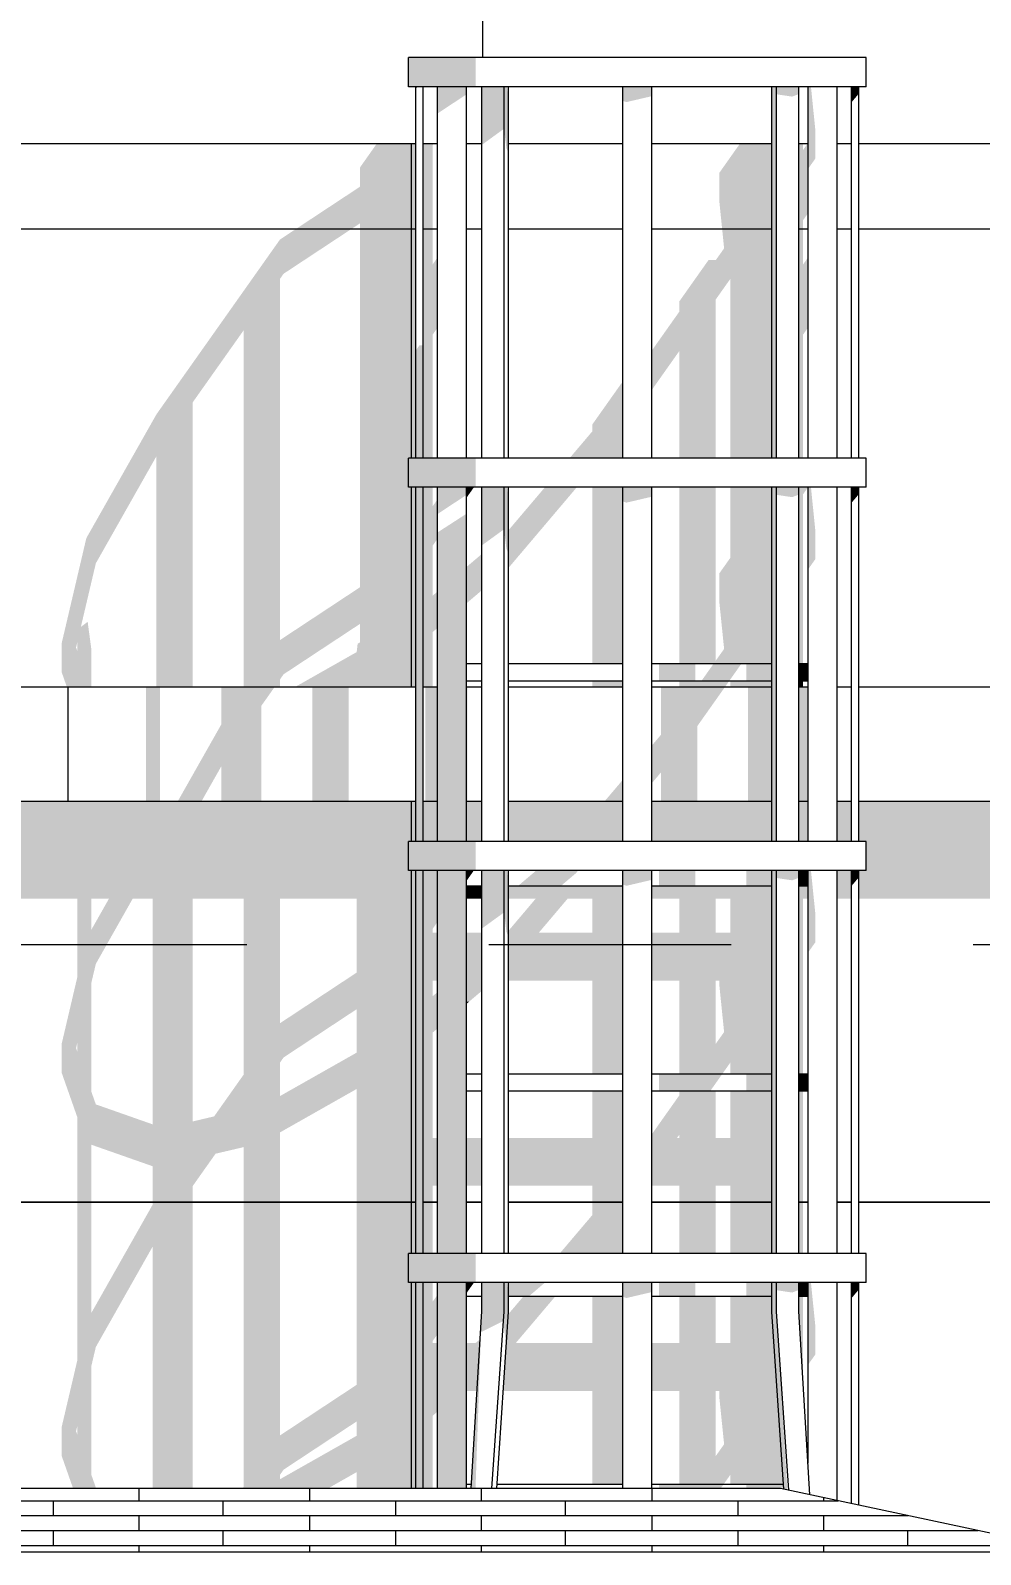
# Model space of a CAD drawing. Header units: millimetres. Extents: x 18162 to 7085488, y 72188 to 247925.
# Drawn here: x 6565593 to 6567254, y 158326 to 160989 of the extents above; entities that cross this region are included whole.
import ezdxf

# ---------------------------------------------------------------- set-up
doc = ezdxf.new("R2010")
doc.units = ezdxf.units.MM
doc.header["$MEASUREMENT"] = 0
doc.linetypes.add('Dashed', pattern=[423.333333, 211.666667, -211.666667])
for name, color, linetype in [('Interior - Equipment', 7, 'Continuous'), ('Shell - Roof', 7, 'Continuous'), ('Structural - Bearing', 7, 'Continuous')]:
    doc.layers.add(name, color=color, linetype=linetype)
doc.styles.add('GENERATED_STYLE_3', font='', dxfattribs={"width": 0.8})
doc.styles.get('GENERATED_STYLE_3').set_extended_font_data('ISOCPEUR MON')
doc.dimstyles.new('GENERATED_STYLE__33', dxfattribs={"dimtxt": 440.00001, "dimasz": 228, "dimexe": 0.18, "dimexo": 20220.414063, "dimgap": 0, "dimtad": 1, "dimdec": 0, "dimzin": 0, "dimdsep": 46, "dimtxsty": 'GENERATED_STYLE_3', "dimblk": 'ARROWHEAD_2', "dimblk1": 'ARROWHEAD_2', "dimblk2": 'ARROWHEAD_2', "dimcen": 0.09, "dimclrd": 13, "dimclre": 13, "dimclrt": 13, "dimadec": 0, "dimazin": 0, "dimtfac": 1, "dimtdec": 4, "dimtmove": 0, "dimatfit": 3, "dimfxl": 1, "dimtolj": 1, "dimtzin": 0, "dimarcsym": 0})
doc.dimstyles.new('GENERATED_STYLE__36', dxfattribs={"dimtxt": 440.00001, "dimasz": 228, "dimexe": 0.18, "dimexo": 20340.414114, "dimgap": 0, "dimtad": 1, "dimdec": 0, "dimzin": 0, "dimdsep": 46, "dimtxsty": 'GENERATED_STYLE_3', "dimblk": 'ARROWHEAD_2', "dimblk1": 'ARROWHEAD_2', "dimblk2": 'ARROWHEAD_2', "dimcen": 0.09, "dimclrd": 13, "dimclre": 13, "dimclrt": 13, "dimadec": 0, "dimazin": 0, "dimtfac": 1, "dimtdec": 4, "dimtmove": 0, "dimatfit": 3, "dimfxl": 1, "dimtolj": 1, "dimtzin": 0, "dimarcsym": 0})
doc.dimstyles.new('GENERATED_STYLE__40', dxfattribs={"dimtxt": 440.00001, "dimasz": 228, "dimexe": 0.18, "dimexo": 20255.964059, "dimgap": 0, "dimtad": 1, "dimdec": 0, "dimzin": 0, "dimdsep": 46, "dimtxsty": 'GENERATED_STYLE_3', "dimblk": 'ARROWHEAD_2', "dimblk1": 'ARROWHEAD_2', "dimblk2": 'ARROWHEAD_2', "dimcen": 0.09, "dimclrd": 13, "dimclre": 13, "dimclrt": 13, "dimadec": 0, "dimazin": 0, "dimtfac": 1, "dimtdec": 4, "dimtmove": 0, "dimatfit": 3, "dimfxl": 1, "dimtolj": 1, "dimtzin": 0, "dimarcsym": 0})
doc.dimstyles.new('GENERATED_STYLE__41', dxfattribs={"dimtxt": 440.00001, "dimasz": 228, "dimexe": 0.18, "dimexo": 18955.962133, "dimgap": 0, "dimtad": 1, "dimdec": 0, "dimzin": 0, "dimdsep": 46, "dimtxsty": 'GENERATED_STYLE_3', "dimblk": 'ARROWHEAD_2', "dimblk1": 'ARROWHEAD_2', "dimblk2": 'ARROWHEAD_2', "dimcen": 0.09, "dimclrd": 13, "dimclre": 13, "dimclrt": 13, "dimadec": 0, "dimazin": 0, "dimtfac": 1, "dimtdec": 4, "dimtmove": 0, "dimatfit": 3, "dimfxl": 1, "dimtolj": 1, "dimtzin": 0, "dimarcsym": 0})
doc.dimstyles.new('GENERATED_STYLE__42', dxfattribs={"dimtxt": 440.00001, "dimasz": 228, "dimexe": 0.18, "dimexo": 8599.209555, "dimgap": 0, "dimtad": 1, "dimdec": 0, "dimzin": 0, "dimdsep": 46, "dimtxsty": 'GENERATED_STYLE_3', "dimblk": 'ARROWHEAD_2', "dimblk1": 'ARROWHEAD_2', "dimblk2": 'ARROWHEAD_2', "dimcen": 0.09, "dimclrd": 13, "dimclre": 13, "dimclrt": 13, "dimadec": 0, "dimazin": 0, "dimtfac": 1, "dimtdec": 4, "dimtmove": 0, "dimatfit": 3, "dimfxl": 1, "dimtolj": 1, "dimtzin": 0, "dimarcsym": 0})

# ---------------------------------------------------------------- blocks, each defined once
blk = doc.blocks.new('*X3232', base_point=(6480357.9, 110341.8))
at = {"layer": 'Structural - Bearing', "color": 8, "linetype": 'Continuous', "lineweight": 13}
blk.add_line((6565657.9, 159841.8), (6565657.9, 159641.8), dxfattribs=at)
blk = doc.blocks.new('*X3246', base_point=(6480357.9, 110341.8))
at = {"layer": 'Structural - Bearing', "color": 7, "linetype": 'Continuous', "lineweight": 9}
for p, q in [((6566257.9, 159291.8), (6566257.9, 158941.8)), ((6566257.9, 158941.8), (6565157.9, 158941.8)), ((6565157.9, 158941.8), (6566257.9, 158941.8)), ((6566257.9, 158941.8), (6566266.3, 158941.8)), ((6566257.9, 158941.8), (6566257.9, 158851.8)), ((6566266.3, 158941.8), (6566257.9, 158941.8)), ((6566257.9, 158801), (6566257.9, 158441.2))]:
    blk.add_line(p, q, dxfattribs=at)
blk = doc.blocks.new('*X3249', base_point=(6480357.9, 110341.8))
at = {"layer": 'Structural - Bearing', "color": 7, "linetype": 'Continuous', "lineweight": 9}
for p, q in [((6566279, 158941.8), (6566304.4, 158941.8)), ((6566304.4, 158941.8), (6566279, 158941.8))]:
    blk.add_line(p, q, dxfattribs=at)
blk = doc.blocks.new('*X3253', base_point=(6480357.9, 110341.8))
at = {"layer": 'Structural - Bearing', "color": 7, "linetype": 'Continuous', "lineweight": 9}
for p, q in [((6566355.2, 158941.8), (6566381.5, 158941.8)), ((6566381.5, 158941.8), (6566355.2, 158941.8))]:
    blk.add_line(p, q, dxfattribs=at)
blk = doc.blocks.new('*X3257', base_point=(6480357.9, 110341.8))
at = {"layer": 'Structural - Bearing', "color": 7, "linetype": 'Continuous', "lineweight": 9}
for p, q in [((6566428.6, 158941.8), (6566628.2, 158941.8)), ((6566628.2, 158941.8), (6566428.6, 158941.8))]:
    blk.add_line(p, q, dxfattribs=at)
blk = doc.blocks.new('*X3259', base_point=(6480357.9, 110341.8))
at = {"layer": 'Structural - Bearing', "color": 7, "linetype": 'Continuous', "lineweight": 9}
for p, q in [((6566679, 158941.8), (6566757.9, 158941.8)), ((6566757.9, 158941.8), (6566679, 158941.8)), ((6566889, 158941.8), (6566757.9, 158941.8)), ((6566757.9, 158941.8), (6566889, 158941.8))]:
    blk.add_line(p, q, dxfattribs=at)
blk = doc.blocks.new('*X3263', base_point=(6480357.9, 110341.8))
at = {"layer": 'Structural - Bearing', "color": 7, "linetype": 'Continuous', "lineweight": 9}
for p, q in [((6566952, 158941.8), (6566936.1, 158941.8)), ((6566936.1, 158941.8), (6566952, 158941.8))]:
    blk.add_line(p, q, dxfattribs=at)
blk = doc.blocks.new('*X3266', base_point=(6480357.9, 110341.8))
at = {"layer": 'Structural - Bearing', "color": 7, "linetype": 'Continuous', "lineweight": 9}
for p, q in [((6567028.2, 158941.8), (6567002.8, 158941.8)), ((6567002.8, 158941.8), (6567028.2, 158941.8))]:
    blk.add_line(p, q, dxfattribs=at)
blk = doc.blocks.new('*X3269', base_point=(6480357.9, 110341.8))
at = {"layer": 'Structural - Bearing', "color": 7, "linetype": 'Continuous', "lineweight": 9}
for p, q in [((6567857.9, 158941.8), (6567040.9, 158941.8)), ((6567040.9, 158941.8), (6567857.9, 158941.8))]:
    blk.add_line(p, q, dxfattribs=at)
blk = doc.blocks.new('*X3272', base_point=(6480357.9, 110341.8))
at = {"layer": 'Shell - Roof', "color": 7, "linetype": 'Continuous', "lineweight": 13}
for p, q in [((6565482.7, 158419.8), (6565782.7, 158419.8)), ((6565582.2, 158419.8), (6565781.2, 158419.8)), ((6565632.7, 158393.8), (6565632.7, 158419.8)), ((6565782.7, 158419.8), (6565782.7, 158441.2)), ((6565782.7, 158419.8), (6566081.2, 158419.8)), ((6565929.7, 158393.8), (6565929.7, 158419.8)), ((6566081.2, 158419.8), (6566081.2, 158441.2)), ((6566081.2, 158419.8), (6566381.2, 158419.8)), ((6566081.2, 158419.8), (6566180.7, 158419.8)), ((6566180.7, 158419.8), (6566379.7, 158419.8)), ((6566231.2, 158393.8), (6566231.2, 158419.8)), ((6566381.2, 158419.8), (6566381.2, 158441.2)), ((6566381.2, 158419.8), (6566679.7, 158419.8)), ((6566528.2, 158393.8), (6566528.2, 158419.8)), ((6566679.7, 158419.8), (6566679.7, 158441.2)), ((6566679.7, 158419.8), (6566979.7, 158419.8)), ((6566679.7, 158419.8), (6566779.2, 158419.8)), ((6566779.2, 158419.8), (6566978.2, 158419.8)), ((6566829.7, 158393.8), (6566829.7, 158419.8)), ((6566979.7, 158419.8), (6566979.7, 158425.1)), ((6566979.7, 158419.8), (6567004.7, 158419.8)), ((6565482.7, 158393.8), (6565782.7, 158393.8)), ((6565782.7, 158367.8), (6565782.7, 158393.8)), ((6565782.7, 158393.8), (6566081.2, 158393.8)), ((6566081.2, 158393.8), (6566381.2, 158393.8)), ((6566081.2, 158367.8), (6566081.2, 158393.8)), ((6566381.2, 158367.8), (6566381.2, 158393.8)), ((6566381.2, 158393.8), (6566679.7, 158393.8)), ((6566679.7, 158393.8), (6566979.7, 158393.8)), ((6566679.7, 158367.8), (6566679.7, 158393.8)), ((6566979.7, 158367.8), (6566979.7, 158393.8)), ((6566979.7, 158393.8), (6567127, 158393.8)), ((6567126.7, 158393.8), (6567126.7, 158393.8)), ((6565482.7, 158367.8), (6565782.7, 158367.8)), ((6565582.2, 158367.8), (6565781.2, 158367.8)), ((6565632.7, 158341.8), (6565632.7, 158367.8)), ((6565782.7, 158367.8), (6566081.2, 158367.8)), ((6565929.7, 158341.8), (6565929.7, 158367.8)), ((6566081.2, 158367.8), (6566381.2, 158367.8)), ((6566081.2, 158367.8), (6566180.7, 158367.8)), ((6566180.7, 158367.8), (6566379.7, 158367.8)), ((6566231.2, 158341.8), (6566231.2, 158367.8)), ((6566381.2, 158367.8), (6566679.7, 158367.8)), ((6566528.2, 158341.8), (6566528.2, 158367.8)), ((6566679.7, 158367.8), (6566979.7, 158367.8)), ((6566679.7, 158367.8), (6566779.2, 158367.8)), ((6566779.2, 158367.8), (6566978.2, 158367.8)), ((6566829.7, 158341.8), (6566829.7, 158367.8)), ((6566979.7, 158367.8), (6567249.2, 158367.8)), ((6567126.7, 158341.8), (6567126.7, 158367.8)), ((6565482.7, 158341.8), (6565782.7, 158341.8)), ((6565782.7, 158330.7), (6565782.7, 158341.8)), ((6565782.7, 158341.8), (6566081.2, 158341.8)), ((6566081.2, 158341.8), (6566381.2, 158341.8)), ((6566081.2, 158330.7), (6566081.2, 158341.8)), ((6566381.2, 158330.7), (6566381.2, 158341.8)), ((6566381.2, 158341.8), (6566679.7, 158341.8)), ((6566679.7, 158341.8), (6566979.7, 158341.8)), ((6566679.7, 158330.7), (6566679.7, 158341.8)), ((6566979.7, 158330.7), (6566979.7, 158341.8)), ((6566979.7, 158341.8), (6567278.2, 158341.8))]:
    blk.add_line(p, q, dxfattribs=at)
blk = doc.blocks.new('*X3273', base_point=(6480357.9, 110341.8))
at = {"layer": 'Structural - Bearing', "color": 7, "linetype": 'Continuous', "lineweight": 9}
for p, q in [((6566257.9, 160791.8), (6566257.9, 160241.8)), ((6566257.9, 160641.8), (6565157.9, 160641.8)), ((6566266.3, 160641.8), (6566257.9, 160641.8)), ((6566257.9, 160191), (6566257.9, 159841.8))]:
    blk.add_line(p, q, dxfattribs=at)
blk = doc.blocks.new('*X3274', base_point=(6480357.9, 110341.8))
at = {"layer": 'Structural - Bearing', "color": 7, "linetype": 'Continuous', "lineweight": 9}
for p, q in [((6566257.9, 159641.8), (6566257.9, 159572.2)), ((6566257.9, 159521.4), (6566257.9, 159291.8))]:
    blk.add_line(p, q, dxfattribs=at)
blk = doc.blocks.new('*X3275', base_point=(6480357.9, 110341.8))
at = {"layer": 'Structural - Bearing', "color": 7, "linetype": 'Continuous', "lineweight": 9}
blk.add_line((6566304.4, 160641.8), (6566279, 160641.8), dxfattribs=at)
blk = doc.blocks.new('*X3283', base_point=(6480357.9, 110341.8))
at = {"layer": 'Structural - Bearing', "color": 7, "linetype": 'Continuous', "lineweight": 9}
blk.add_line((6566381.5, 160641.8), (6566355.2, 160641.8), dxfattribs=at)
blk = doc.blocks.new('*X3285', base_point=(6480357.9, 110341.8))
at = {"layer": 'Structural - Bearing', "color": 7, "linetype": 'Continuous', "lineweight": 9}
blk.add_line((6566628.2, 160641.8), (6566428.6, 160641.8), dxfattribs=at)
blk = doc.blocks.new('*X3292', base_point=(6480357.9, 110341.8))
at = {"layer": 'Structural - Bearing', "color": 7, "linetype": 'Continuous', "lineweight": 9}
for p, q in [((6566757.9, 160641.8), (6566679, 160641.8)), ((6566889, 160641.8), (6566757.9, 160641.8))]:
    blk.add_line(p, q, dxfattribs=at)
blk = doc.blocks.new('*X3297', base_point=(6480357.9, 110341.8))
at = {"layer": 'Structural - Bearing', "color": 7, "linetype": 'Continuous', "lineweight": 9}
blk.add_line((6566952, 160641.8), (6566936.1, 160641.8), dxfattribs=at)
blk = doc.blocks.new('*X3300', base_point=(6480357.9, 110341.8))
at = {"layer": 'Structural - Bearing', "color": 7, "linetype": 'Continuous', "lineweight": 9}
blk.add_line((6567028.2, 160641.8), (6567002.8, 160641.8), dxfattribs=at)
blk = doc.blocks.new('*X3303', base_point=(6480357.9, 110341.8))
at = {"layer": 'Structural - Bearing', "color": 7, "linetype": 'Continuous', "lineweight": 9}
blk.add_line((6567857.9, 160641.8), (6567040.9, 160641.8), dxfattribs=at)
blk = doc.blocks.new('*D3451', base_point=(6480357.9, 110341.8))
at = {"color": 12, "linetype": 'Continuous', "lineweight": 35}
for p, q in [((6581093.6, 159728.4), (6581393.6, 159555.2)), ((6581093.6, 155378.4), (6581393.6, 155205.2))]:
    blk.add_line(p, q, dxfattribs=at)
at = {"color": 13, "linetype": 'Continuous', "lineweight": 13}
for p, q in [((6581243.6, 155291.8), (6581243.6, 159641.8)), ((6581468.6, 155291.8), (6578874, 155291.8)), ((6581243.6, 155091.8), (6581243.6, 155291.8))]:
    blk.add_line(p, q, dxfattribs=at)
at = {"color": 13, "lineweight": 13, "char_height": 440, "attachment_point": 7, "rotation": 90, "style": 'GENERATED_STYLE_3'}
for s, insert in [('\\A1;{\\pql;\\fISOCPEUR MON|b0|i0|c0|p0;\\W0.800000;200}', (6581283.3, 158817.4)), ('\\A1;{\\pql;\\fISOCPEUR MON|b0|i0|c0|p0;\\W0.800000;4,350}', (6581371.1, 156527.1))]:
    blk.add_mtext(s, dxfattribs=dict(at, insert=insert))
blk = doc.blocks.new('ARROWHEAD_2')
at = {"color": 0, "linetype": 'Continuous', "lineweight": 0}
for p, q in [((-0.378, -0.655), (0.378, 0.655)), ((0, 0), (-1, 0))]:
    blk.add_line(p, q, dxfattribs=at)
blk = doc.blocks.new('*D3452', base_point=(6480357.9, 110341.8))
at = {"color": 12, "linetype": 'Continuous', "lineweight": 35}
for p, q in [((6581093.6, 159928.4), (6581393.6, 159755.2)), ((6581093.6, 159728.4), (6581393.6, 159555.2))]:
    blk.add_line(p, q, dxfattribs=at)
at = {"color": 13, "linetype": 'Continuous', "lineweight": 13}
for p, q in [((6581468.6, 159841.8), (6578874, 159841.8)), ((6581243.6, 159641.8), (6581243.6, 159841.8)), ((6581468.6, 159641.8), (6578874, 159641.8)), ((6581243.6, 155291.8), (6581243.6, 159641.8))]:
    blk.add_line(p, q, dxfattribs=at)
blk = doc.blocks.new('*D3453', base_point=(6480357.9, 110341.8))
at = {"color": 13, "linetype": 'Continuous', "lineweight": 13}
for p, q in [((6581243.6, 160791.8), (6581243.6, 160938.5)), ((6581468.6, 160791.8), (6578874, 160791.8)), ((6581243.6, 159841.8), (6581243.6, 160791.8)), ((6581468.6, 159841.8), (6578874, 159841.8))]:
    blk.add_line(p, q, dxfattribs=at)
at = {"color": 12, "linetype": 'Continuous', "lineweight": 35}
for p, q in [((6581393.6, 160705.2), (6581093.6, 160878.4)), ((6581093.6, 159928.4), (6581393.6, 159755.2))]:
    blk.add_line(p, q, dxfattribs=at)
at = {"color": 13, "lineweight": 13, "insert": (6581283.3, 159947.9), "char_height": 440, "attachment_point": 7, "rotation": 90, "style": 'GENERATED_STYLE_3'}
blk.add_mtext('\\A1;{\\pql;\\fISOCPEUR MON|b0|i0|c0|p0;\\W0.800000;950}', dxfattribs=at)
blk = doc.blocks.new('*D3461', base_point=(6480357.9, 110341.8))
at = {"color": 12, "linetype": 'Continuous', "lineweight": 35}
for p, q in [((6582002.7, 159728.4), (6582302.7, 159555.2)), ((6582002.7, 155378.4), (6582302.7, 155205.2))]:
    blk.add_line(p, q, dxfattribs=at)
at = {"color": 13, "linetype": 'Continuous', "lineweight": 13}
for p, q in [((6582152.7, 155291.8), (6582152.7, 159641.8)), ((6582377.7, 155291.8), (6578789.6, 155291.8)), ((6582152.7, 155091.8), (6582152.7, 155291.8))]:
    blk.add_line(p, q, dxfattribs=at)
at = {"color": 13, "lineweight": 13, "char_height": 440, "attachment_point": 7, "rotation": 90, "style": 'GENERATED_STYLE_3'}
for s, insert in [('\\A1;{\\pql;\\fISOCPEUR MON|b0|i0|c0|p0;\\W0.800000;200}', (6582192.4, 158817.4)), ('\\A1;{\\pql;\\fISOCPEUR MON|b0|i0|c0|p0;\\W0.800000;4,350}', (6582280.3, 156527.1))]:
    blk.add_mtext(s, dxfattribs=dict(at, insert=insert))
blk = doc.blocks.new('*D3462', base_point=(6480357.9, 110341.8))
at = {"color": 13, "linetype": 'Continuous', "lineweight": 13}
for p, q in [((6582152.7, 159841.8), (6582152.7, 159988.5)), ((6582377.7, 159841.8), (6578789.6, 159841.8)), ((6582152.7, 159641.8), (6582152.7, 159841.8)), ((6582377.7, 159641.8), (6578789.6, 159641.8)), ((6582152.7, 155291.8), (6582152.7, 159641.8))]:
    blk.add_line(p, q, dxfattribs=at)
at = {"color": 12, "linetype": 'Continuous', "lineweight": 35}
for p, q in [((6582302.7, 159755.2), (6582002.7, 159928.4)), ((6582002.7, 159728.4), (6582302.7, 159555.2))]:
    blk.add_line(p, q, dxfattribs=at)
blk = doc.blocks.new('*D3463', base_point=(6480357.9, 110341.8))
at = {"color": 12, "linetype": 'Continuous', "lineweight": 35}
for p, q in [((6582911.8, 160878.4), (6583211.8, 160705.2)), ((6582911.8, 110008.4), (6583211.8, 109835.2))]:
    blk.add_line(p, q, dxfattribs=at)
at = {"color": 13, "linetype": 'Continuous', "lineweight": 13}
for p, q in [((6583286.8, 160791.8), (6577609.6, 160791.8)), ((6583061.8, 109921.8), (6583061.8, 160791.8)), ((6583286.8, 109921.8), (6578912.5, 109921.8)), ((6583061.8, 109775.1), (6583061.8, 109921.8))]:
    blk.add_line(p, q, dxfattribs=at)
at = {"color": 13, "lineweight": 13, "insert": (6583189.4, 134680.6), "char_height": 440, "attachment_point": 7, "rotation": 90, "style": 'GENERATED_STYLE_3'}
blk.add_mtext('\\A1;{\\pql;\\fISOCPEUR MON|b0|i0|c0|p0;\\W0.800000;50,870}', dxfattribs=at)
blk = doc.blocks.new('*D3464', base_point=(6480357.9, 110341.8))
at = {"color": 13, "linetype": 'Continuous', "lineweight": 13}
for p, q in [((6583061.8, 162191.8), (6583061.8, 162338.5)), ((6583286.8, 162191.8), (6571912.8, 162191.8)), ((6583061.8, 160791.8), (6583061.8, 162191.8)), ((6583286.8, 160791.8), (6577609.6, 160791.8))]:
    blk.add_line(p, q, dxfattribs=at)
at = {"color": 12, "linetype": 'Continuous', "lineweight": 35}
for p, q in [((6583211.8, 162105.2), (6582911.8, 162278.4)), ((6582911.8, 160878.4), (6583211.8, 160705.2))]:
    blk.add_line(p, q, dxfattribs=at)
at = {"color": 13, "lineweight": 13, "insert": (6583189.4, 160956.1), "char_height": 440, "attachment_point": 7, "rotation": 90, "style": 'GENERATED_STYLE_3'}
blk.add_mtext('\\A1;{\\pql;\\fISOCPEUR MON|b0|i0|c0|p0;\\W0.800000;1,400}', dxfattribs=at)

msp = doc.modelspace()

# ---------------------------------------------------------------- hatches: boundary and pattern name
at = {"layer": 'Interior - Equipment', "linetype": 'Continuous', "lineweight": 0}
for points in [[(6566284, 160891), (6566284, 160941.8), (6566253.6, 160941.8), (6566253.6, 160891)], [(6566370.8, 160891), (6566370.8, 160941.8), (6566284, 160941.8), (6566284, 160891)], [(6566266.3, 160886.5), (6566268.8, 160891), (6566266.3, 160891)], [(6566304.4, 160891), (6566304.4, 160844.3), (6566355.2, 160877.8), (6566355.2, 160891)], [(6566420.5, 160891), (6566381.5, 160891), (6566381.5, 160789.2), (6566420.5, 160817.5)], [(6566425.6, 160891), (6566420.5, 160891), (6566420.5, 160817.5), (6566424.7, 160783.8), (6566428.6, 160774.2), (6566428.6, 160867.4)], [(6566679, 160891), (6566628.2, 160891), (6566628.2, 160866.3), (6566634.5, 160864.1), (6566679, 160874.5)], [(6566897.1, 160891), (6566889, 160891), (6566889, 160241.8), (6566897.1, 160241.8)], [(6566897.1, 160891), (6566897.1, 160877.7), (6566924.2, 160873.7), (6566936.1, 160878.1), (6566936.1, 160891)], [(6566952, 160891), (6566952, 160747.3), (6566964.7, 160765.3), (6566964.7, 160816.1), (6566957.1, 160891)], [(6567028.2, 160891), (6567028.2, 160864), (6567040.9, 160879), (6567040.9, 160891)], [(6566266.3, 160241.8), (6566279, 160241.8), (6566279, 160439), (6566272.6, 160439), (6566266.3, 160430)], [(6566284, 160191), (6566284, 160241.8), (6566253.6, 160241.8), (6566253.6, 160191)], [(6566370.8, 160191), (6566370.8, 160241.8), (6566284, 160241.8), (6566284, 160191)], [(6566266.3, 159572.2), (6566279, 159572.2), (6566279, 160191), (6566266.3, 160191)], [(6566355.2, 160191), (6566304.4, 160191), (6566304.4, 160144.3), (6566355.2, 160177.8)], [(6566420.5, 160191), (6566381.5, 160191), (6566381.5, 160089.2), (6566420.5, 160117.5)], [(6566425.6, 160191), (6566420.5, 160191), (6566420.5, 160117.5), (6566424.7, 160083.8), (6566428.6, 160074.2), (6566428.6, 160167.4)], [(6566628.2, 160191), (6566628.2, 160166.3), (6566634.5, 160164.1), (6566679, 160174.5), (6566679, 160191)], [(6566889, 160191), (6566889, 159572.2), (6566897.1, 159572.2), (6566897.1, 160191)], [(6566897.1, 160191), (6566897.1, 160177.7), (6566924.2, 160173.7), (6566936.1, 160178.1), (6566936.1, 160191)], [(6566952, 160191), (6566952, 160047.3), (6566964.7, 160065.3), (6566964.7, 160116.1), (6566957.1, 160191)], [(6567028.2, 160191), (6567028.2, 160164), (6567040.9, 160179), (6567040.9, 160191)], [(6566304.4, 159572.2), (6566355.2, 159572.2), (6566355.2, 160144.9), (6566304.4, 160112.1)], [(6566691.6, 159852.3), (6566755.1, 159852.3), (6566755.1, 159882.3), (6566691.6, 159882.3)], [(6566786.7, 159882.3), (6566765.5, 159852.3), (6566814.1, 159852.3), (6566835.3, 159882.3)], [(6566844, 159882.3), (6566844, 159852.3), (6566889, 159852.3), (6566889, 159882.3)], [(6566936.1, 159882.3), (6566936.1, 159852.3), (6566952, 159852.3), (6566952, 159882.3)], [(6566284, 159521.4), (6566284, 159572.2), (6566253.6, 159572.2), (6566253.6, 159521.4)], [(6566370.8, 159521.4), (6566370.8, 159572.2), (6566284, 159572.2), (6566284, 159521.4)], [(6566279, 159521.4), (6566266.3, 159521.4), (6566266.3, 158851.8), (6566279, 158851.8)], [(6566304.4, 158851.8), (6566355.2, 158851.8), (6566355.2, 159521.4), (6566304.4, 159521.4)], [(6566367.9, 159521.4), (6566355.2, 159521.4), (6566355.2, 159503.4)], [(6566381.5, 159521.4), (6566381.5, 159419.6), (6566420.5, 159447.9), (6566420.5, 159521.4)], [(6566425.6, 159521.4), (6566420.5, 159521.4), (6566420.5, 159447.9), (6566424.7, 159414.2), (6566428.6, 159404.6), (6566428.6, 159497.8)], [(6566477.1, 159521.4), (6566444.6, 159493.9), (6566519.5, 159493.9), (6566546.2, 159516.5), (6566550.4, 159521.4)], [(6566679, 159521.4), (6566628.2, 159521.4), (6566628.2, 159496.7), (6566634.5, 159494.5), (6566679, 159504.9)], [(6566691.6, 159493.9), (6566755.1, 159493.9), (6566755.1, 159521.4), (6566691.6, 159521.4)], [(6566889, 159521.4), (6566844, 159521.4), (6566844, 159493.9), (6566889, 159493.9)], [(6566889, 158851.8), (6566897.1, 158851.8), (6566897.1, 159521.4), (6566889, 159521.4)], [(6566897.1, 159521.4), (6566897.1, 159508.1), (6566924.2, 159504.1), (6566936.1, 159508.5), (6566936.1, 159521.4)], [(6566936.1, 159493.9), (6566952, 159493.9), (6566952, 159521.4), (6566936.1, 159521.4)], [(6566952, 159377.7), (6566964.7, 159395.7), (6566964.7, 159446.5), (6566957.1, 159521.4), (6566952, 159521.4)], [(6567028.2, 159521.4), (6567028.2, 159494.4), (6567040.9, 159509.4), (6567040.9, 159521.4)], [(6566801.9, 159165.4), (6566691.6, 159165.4), (6566691.6, 159135.4), (6566780.7, 159135.4)], [(6566889, 159165.4), (6566844, 159165.4), (6566844, 159135.4), (6566889, 159135.4)], [(6566936.1, 159165.4), (6566936.1, 159135.4), (6566952, 159135.4), (6566952, 159165.4)], [(6566284, 158801), (6566284, 158851.8), (6566253.6, 158851.8), (6566253.6, 158801)], [(6566370.8, 158801), (6566370.8, 158851.8), (6566284, 158851.8), (6566284, 158801)], [(6566266.3, 158801), (6566266.3, 158441.2), (6566279, 158441.2), (6566279, 158801)], [(6566304.4, 158441.2), (6566355.2, 158441.2), (6566355.2, 158801), (6566304.4, 158801)], [(6566355.2, 158783), (6566367.9, 158801), (6566355.2, 158801)], [(6566420.5, 158801), (6566381.5, 158801), (6566381.5, 158750.9), (6566420.5, 158750.4)], [(6566420.5, 158801), (6566420.5, 158750.4), (6566428.6, 158749.9), (6566428.6, 158777.4), (6566425.6, 158801)], [(6566492, 158801), (6566428.6, 158801), (6566428.6, 158776.9), (6566463.7, 158776.9)], [(6566628.2, 158801), (6566628.2, 158776.3), (6566634.5, 158774.1), (6566679, 158784.5), (6566679, 158801)], [(6566691.6, 158776.9), (6566755.1, 158776.9), (6566755.1, 158801), (6566691.6, 158801)], [(6566889, 158801), (6566844, 158801), (6566844, 158776.9), (6566889, 158776.9)], [(6566897.1, 158801), (6566889, 158801), (6566889, 158749.9), (6566897.1, 158750.4)], [(6566936.1, 158801), (6566897.1, 158801), (6566897.1, 158787.7), (6566924.2, 158783.7), (6566936.1, 158788.1)], [(6566952, 158801), (6566936.1, 158801), (6566936.1, 158776.9), (6566952, 158776.9)], [(6566952, 158657.3), (6566964.7, 158675.3), (6566964.7, 158726.1), (6566957.1, 158801), (6566952, 158801)], [(6567028.2, 158801), (6567028.2, 158774), (6567040.9, 158789), (6567040.9, 158801)], [(6566362.9, 158441.2), (6566370.7, 158441.2), (6566381.5, 158750.9)], [(6566380.3, 158714.3), (6566419.3, 158733.9), (6566420.5, 158750.4), (6566381.5, 158750.9)], [(6566420.5, 158750.4), (6566419.3, 158733.9), (6566419.4, 158733.3)], [(6566419.4, 158733.3), (6566423.9, 158692.6), (6566424.7, 158690.5), (6566428.6, 158749.9), (6566420.5, 158750.4)], [(6566897.1, 158750.4), (6566889, 158749.9), (6566909.6, 158440), (6566915.7, 158438.7)], [(6566755.1, 158448.5), (6566691.6, 158448.5), (6566691.6, 158441.2), (6566799.2, 158441.2), (6566804.3, 158448.5), (6566755.7, 158448.5), (6566755.1, 158447.7)], [(6566844, 158441.2), (6566903.6, 158441.2), (6566907.5, 158440.4), (6566907.5, 158448.5), (6566844, 158448.5)]]:
    msp.add_hatch(color=49, dxfattribs=at).paths.add_polyline_path(points)
at = {"layer": 'Structural - Bearing', "linetype": 'Continuous', "lineweight": 0}
h = msp.add_hatch(color=49, dxfattribs=at)
h.paths.add_polyline_path([(6565647.2, 159867.7), (6565656.3, 159841.8), (6565698.8, 159841.8), (6565698.8, 159909.7), (6565692.6, 159955.9), (6565680.7, 159946.8), (6565706.9, 160058.1), (6565812.9, 160245.3), (6565812.9, 159841.8), (6565876.4, 159841.8), (6565876.4, 160339.6), (6565965.3, 160465.3), (6565965.3, 159841.8), (6566028.8, 159841.8), (6566028.8, 159855.1), (6566035.1, 159864.1), (6566168.5, 159952.1), (6566168.5, 159919.9), (6566164.6, 159917.4), (6566163, 159903.6), (6566163, 159903), (6566055, 159841.8), (6566266.3, 159841.8), (6566266.3, 160191), (6566253.6, 160191), (6566253.6, 160241.8), (6566266.3, 160241.8), (6566266.3, 160791.8), (6566198.3, 160791.8), (6566168.5, 160749.6), (6566168.5, 160716.1), (6566028.8, 160623.9), (6565812.9, 160318.5), (6565690.3, 160102.1), (6565647.2, 159918.5)])
h.paths.add_polyline_path([(6565674.7, 159904.2), (6565672.3, 159910.9), (6565674.7, 159921)], flags=0)
h.paths.add_polyline_path([(6566028.8, 160555.1), (6566035.1, 160564.1), (6566168.5, 160652.1), (6566168.5, 160016.1), (6566028.8, 159923.9)], flags=0)
for points in [[(6566279, 160791.8), (6566279, 160241.8), (6566295.5, 160241.8), (6566295.5, 160457.4), (6566304.4, 160469.9), (6566304.4, 160592.6), (6566295.5, 160580), (6566295.5, 160788.6), (6566297.7, 160791.8)], [(6566679, 160430), (6566679, 160361.2), (6566727.2, 160429.4), (6566727.2, 160241.8), (6566790.7, 160241.8), (6566790.7, 160519.2), (6566816.1, 160555.1), (6566816.1, 160241.8), (6566889, 160241.8), (6566889, 160791.8), (6566833.2, 160791.8), (6566797, 160740.6), (6566797, 160689.8), (6566805.3, 160608.5), (6566790.7, 160588), (6566778, 160588), (6566727.2, 160516.1), (6566727.2, 160498.2)], [(6566943.1, 160791.8), (6566936.1, 160791.8), (6566936.1, 160241.8), (6566943.1, 160241.8), (6566943.1, 160457.4), (6566952, 160469.9), (6566952, 160592.6), (6566943.1, 160580), (6566943.1, 160657.4), (6566952, 160669.9), (6566952, 160791.8), (6566951.4, 160791.8), (6566943.1, 160780)], [(6566535.1, 160241.8), (6566628.2, 160241.8), (6566628.2, 160372.4), (6566625.6, 160372.4), (6566574.8, 160300.6), (6566574.8, 160288.6)], [(6566279, 159841.8), (6566295.5, 159841.8), (6566295.5, 159937.8), (6566304.4, 159945.3), (6566304.4, 160008.8), (6566295.5, 160001.3), (6566295.5, 160088.6), (6566304.4, 160101.2), (6566304.4, 160169.9), (6566295.5, 160157.4), (6566295.5, 160191), (6566279, 160191)], [(6566355.2, 160191), (6566355.2, 160173), (6566367.9, 160191)], [(6566428.6, 160050.6), (6566429.4, 160051.3), (6566547.8, 160191), (6566492.1, 160191), (6566428.6, 160116.2)], [(6566574.8, 160191), (6566574.8, 159882.3), (6566628.2, 159882.3), (6566628.2, 160191)], [(6566790.7, 160191), (6566727.2, 160191), (6566727.2, 159882.3), (6566889, 159882.3), (6566889, 160191), (6566816.1, 160191), (6566816.1, 160067.6), (6566797, 160040.6), (6566797, 159989.8), (6566805.3, 159908.5), (6566790.7, 159888)], [(6566936.1, 159882.3), (6566943.1, 159882.3), (6566943.1, 160178.4), (6566952, 160191), (6566936.1, 160191)], [(6566355.2, 160051.9), (6566355.2, 159988.4), (6566381.5, 160010.7), (6566381.5, 160074.2)], [(6565794.7, 159841.8), (6565794.7, 159641.8), (6565818.8, 159641.8), (6565818.8, 159841.8)], [(6565849.9, 159641.8), (6565891.4, 159641.8), (6565926.5, 159703.8), (6565926.5, 159641.8), (6565996.4, 159641.8), (6565996.4, 159809.3), (6566019.4, 159841.8), (6565926.5, 159841.8), (6565926.5, 159777)], [(6566085.3, 159841.8), (6566085.3, 159641.8), (6566148.8, 159641.8), (6566148.8, 159841.8)], [(6566304.4, 159841.8), (6566283, 159841.8), (6566283, 159641.8), (6566304.4, 159641.8)], [(6566355.2, 159841.8), (6566355.2, 159641.8), (6566356.2, 159641.8), (6566356.2, 159841.8)], [(6566628.2, 159852.3), (6566574.8, 159852.3), (6566574.8, 159841.8), (6566628.2, 159841.8)], [(6566679, 159673.9), (6566694.8, 159692.5), (6566694.8, 159641.8), (6566758.3, 159641.8), (6566758.3, 159773.4), (6566806.7, 159841.8), (6566694.8, 159841.8), (6566694.8, 159758.3), (6566679, 159739.7)], [(6566727.2, 159852.3), (6566727.2, 159841.8), (6566806.7, 159841.8), (6566814.1, 159852.3)], [(6566889, 159852.3), (6566816.1, 159852.3), (6566816.1, 159841.8), (6566889, 159841.8)], [(6566847.2, 159641.8), (6566889, 159641.8), (6566889, 159841.8), (6566847.2, 159841.8)], [(6566943.1, 159852.3), (6566936.1, 159852.3), (6566936.1, 159841.8), (6566943.1, 159841.8)], [(6566936.1, 159841.8), (6566936.1, 159641.8), (6566952, 159641.8), (6566952, 159841.8)], [(6566596, 159641.8), (6566628.2, 159641.8), (6566628.2, 159679.7)], [(6566304.4, 159641.8), (6566279, 159641.8), (6566279, 159572.2), (6566304.4, 159572.2)], [(6566355.2, 159572.2), (6566381.5, 159572.2), (6566381.5, 159641.8), (6566355.2, 159641.8)], [(6566628.2, 159641.8), (6566428.6, 159641.8), (6566428.6, 159572.2), (6566628.2, 159572.2)], [(6566679, 159572.2), (6566889, 159572.2), (6566889, 159641.8), (6566679, 159641.8)], [(6566936.1, 159641.8), (6566936.1, 159572.2), (6566952, 159572.2), (6566952, 159641.8)], [(6567028.2, 159641.8), (6567002.8, 159641.8), (6567002.8, 159572.2), (6567028.2, 159572.2)], [(6567053.6, 159521.4), (6567040.9, 159521.4), (6567040.9, 159472.1), (6577353.6, 159472.1), (6577353.6, 159641.8), (6567040.9, 159641.8), (6567040.9, 159572.2), (6567053.6, 159572.2)], [(6566304.4, 159521.4), (6566279, 159521.4), (6566279, 159291.8), (6566304.4, 159291.8), (6566304.4, 159308.8), (6566295.5, 159301.3), (6566295.5, 159328.6), (6566304.4, 159328.6), (6566304.4, 159412.5), (6566295.5, 159412.5), (6566295.5, 159419), (6566304.4, 159431.6)], [(6567028.2, 159521.4), (6567002.8, 159521.4), (6567002.8, 159472.1), (6567028.2, 159472.1)], [(6566381.5, 159493.9), (6566355.2, 159493.9), (6566355.2, 159472.1), (6566381.5, 159472.1)], [(6566952, 159493.9), (6566936.1, 159493.9), (6566936.1, 159291.8), (6566943.1, 159291.8), (6566943.1, 159472.1), (6566952, 159472.1)], [(6566355.2, 159412.5), (6566355.2, 159291.8), (6566359.2, 159291.8), (6566381.5, 159310.7), (6566381.5, 159412.5)], [(6566279, 159291.8), (6566279, 158851.8), (6566295.5, 158851.8), (6566295.5, 158970.2), (6566304.4, 158970.2), (6566304.4, 159054), (6566295.5, 159054), (6566295.5, 159237.8), (6566304.4, 159245.3), (6566304.4, 159291.8)], [(6566355.2, 159291.8), (6566355.2, 159288.4), (6566359.2, 159291.8)], [(6566628.2, 159291.8), (6566574.8, 159291.8), (6566574.8, 159165.4), (6566628.2, 159165.4)], [(6566790.7, 159291.8), (6566727.2, 159291.8), (6566727.2, 159165.4), (6566801.9, 159165.4), (6566816.1, 159185.5), (6566816.1, 159165.4), (6566889, 159165.4), (6566889, 159291.8), (6566799.9, 159291.8), (6566805.3, 159238.9), (6566790.7, 159218.4)], [(6566936.1, 159291.8), (6566936.1, 159165.4), (6566943.1, 159165.4), (6566943.1, 159291.8)], [(6566574.8, 159054), (6566428.6, 159054), (6566428.6, 158970.2), (6566574.8, 158970.2), (6566574.8, 158919), (6566517.8, 158851.8), (6566573.6, 158851.8), (6566574.8, 158853.2), (6566574.8, 158851.8), (6566628.2, 158851.8), (6566628.2, 159135.4), (6566574.8, 159135.4)], [(6566936.1, 158851.8), (6566943.1, 158851.8), (6566943.1, 159135.4), (6566936.1, 159135.4)], [(6566355.2, 159054), (6566355.2, 158970.2), (6566381.5, 158970.2), (6566381.5, 159054)], [(6566279, 158801), (6566279, 158441.2), (6566295.5, 158441.2), (6566295.5, 158568.2), (6566304.4, 158575.7), (6566304.4, 158695.6), (6566295.5, 158695.6), (6566295.5, 158698.6), (6566304.4, 158711.2), (6566304.4, 158779.9), (6566295.5, 158767.4), (6566295.5, 158801)], [(6566419.4, 158611.7), (6566574.8, 158611.7), (6566574.8, 158448.5), (6566628.2, 158448.5), (6566628.2, 158776.9), (6566574.8, 158776.9), (6566574.8, 158695.6), (6566441.2, 158695.6), (6566510.1, 158776.9), (6566454.4, 158776.9), (6566428.4, 158746.3)], [(6566936.1, 158750.9), (6566943.1, 158633.7), (6566943.1, 158776.9), (6566936.1, 158776.9)], [(6566355.2, 158695.6), (6566355.2, 158611.7), (6566373.2, 158611.7), (6566378.6, 158702.1), (6566370.9, 158695.6)]]:
    msp.add_hatch(color=49, dxfattribs=at).paths.add_polyline_path(points)
h = msp.add_hatch(color=49, dxfattribs=at)
h.paths.add_polyline_path([(6558653.6, 159472.1), (6565674.7, 159472.1), (6565674.7, 159335.6), (6565664.4, 159291.8), (6565698.8, 159291.8), (6565698.8, 159323.9), (6565706.9, 159358.1), (6565771.4, 159472.1), (6565806.5, 159472.1), (6565806.5, 159291.8), (6565876.4, 159291.8), (6565876.4, 159472.1), (6565965.3, 159472.1), (6565965.3, 159291.8), (6566028.8, 159291.8), (6566028.8, 159472.1), (6566163, 159472.1), (6566163, 159342.9), (6566085.6, 159291.8), (6566266.3, 159291.8), (6566266.3, 159521.4), (6566253.6, 159521.4), (6566253.6, 159572.2), (6566266.3, 159572.2), (6566266.3, 159641.8), (6558653.6, 159641.8)])
h.paths.add_polyline_path([(6565729.9, 159472.1), (6565698.8, 159417.2), (6565698.8, 159472.1)], flags=0)
h = msp.add_hatch(color=49, dxfattribs=at)
h.paths.add_polyline_path([(6566428.6, 159493.9), (6566428.6, 159472.1), (6566476, 159472.1), (6566428.6, 159416.2), (6566428.6, 159328.6), (6566574.8, 159328.6), (6566574.8, 159291.8), (6566628.2, 159291.8), (6566628.2, 159493.9)])
h.paths.add_polyline_path([(6566574.8, 159412.5), (6566481.3, 159412.5), (6566531.8, 159472.1), (6566574.8, 159472.1)], flags=0)
h = msp.add_hatch(color=49, dxfattribs=at)
h.paths.add_polyline_path([(6566679, 159493.9), (6566679, 159472.1), (6566727.2, 159472.1), (6566727.2, 159412.5), (6566679, 159412.5), (6566679, 159328.6), (6566727.2, 159328.6), (6566727.2, 159291.8), (6566790.7, 159291.8), (6566790.7, 159328.6), (6566797, 159328.6), (6566797, 159320.2), (6566799.9, 159291.8), (6566889, 159291.8), (6566889, 159493.9)])
h.paths.add_polyline_path([(6566790.7, 159472.1), (6566816.1, 159472.1), (6566816.1, 159412.5), (6566790.7, 159412.5)], flags=0)
h = msp.add_hatch(color=49, dxfattribs=at)
h.paths.add_polyline_path([(6565647.2, 158498.1), (6565667.2, 158441.2), (6565711.6, 158441.2), (6565706.9, 158442.9), (6565698.8, 158465.8), (6565698.8, 158654.3), (6565706.9, 158688.5), (6565806.5, 158864.5), (6565806.5, 158441.2), (6565876.4, 158441.2), (6565876.4, 158970), (6565916.2, 159026.3), (6565965.3, 159037.8), (6565965.3, 158444.1), (6565963.3, 158441.2), (6566112.4, 158441.2), (6566163, 158469.9), (6566163, 158441.2), (6566266.3, 158441.2), (6566266.3, 158801), (6566253.6, 158801), (6566253.6, 158851.8), (6566266.3, 158851.8), (6566266.3, 159291.8), (6566085.6, 159291.8), (6566028.8, 159254.3), (6566028.8, 159291.8), (6565965.3, 159291.8), (6565965.3, 159164.5), (6565913.7, 159091.5), (6565876.4, 159082.7), (6565876.4, 159291.8), (6565806.5, 159291.8), (6565806.5, 159077.5), (6565706.9, 159112.5), (6565698.8, 159135.4), (6565698.8, 159291.8), (6565664.4, 159291.8), (6565647.2, 159218.5), (6565647.2, 159167.7), (6565674.7, 159089.5), (6565674.7, 158666), (6565647.2, 158548.9)])
h.paths.add_polyline_path([(6565672.3, 158541.3), (6565674.7, 158551.4), (6565674.7, 158534.6)], flags=0)
h.paths.add_polyline_path([(6565674.7, 159204.2), (6565672.3, 159210.9), (6565674.7, 159221)], flags=0)
h.paths.add_polyline_path([(6565698.8, 158747.6), (6565698.8, 159042.1), (6565806.5, 159004.3), (6565806.5, 158937.7)], flags=0)
h.paths.add_polyline_path([(6566163, 159203), (6566028.8, 159127), (6566028.8, 159185.5), (6566035.1, 159194.5), (6566163, 159278.9)], flags=0)
h.paths.add_polyline_path([(6566028.8, 158533.9), (6566028.8, 159063.5), (6566163, 159139.5), (6566163, 158622.5)], flags=0)
h.paths.add_polyline_path([(6566028.8, 158457.4), (6566028.8, 158465.1), (6566035.1, 158474.1), (6566163, 158558.5), (6566163, 158533.4)], flags=0)
h = msp.add_hatch(color=49, dxfattribs=at)
h.paths.add_polyline_path([(6566679, 159060.4), (6566679, 158970.2), (6566727.2, 158970.2), (6566727.2, 158851.8), (6566790.7, 158851.8), (6566790.7, 158970.2), (6566816.1, 158970.2), (6566816.1, 158851.8), (6566889, 158851.8), (6566889, 159135.4), (6566816.1, 159135.4), (6566816.1, 159054), (6566790.7, 159054), (6566790.7, 159135.4), (6566727.2, 159135.4), (6566727.2, 159128.6)])
h.paths.add_polyline_path([(6566727.2, 159054), (6566723.1, 159054), (6566727.2, 159059.8)], flags=0)
h = msp.add_hatch(color=49, dxfattribs=at)
h.paths.add_polyline_path([(6566679, 158695.6), (6566679, 158611.7), (6566727.2, 158611.7), (6566727.2, 158448.5), (6566804.3, 158448.5), (6566816.1, 158465.1), (6566816.1, 158448.5), (6566909, 158448.5), (6566889, 158749.9), (6566889, 158776.9), (6566816.1, 158776.9), (6566816.1, 158695.6), (6566790.7, 158695.6), (6566790.7, 158776.9), (6566727.2, 158776.9), (6566727.2, 158695.6)])
h.paths.add_polyline_path([(6566790.7, 158498), (6566790.7, 158611.7), (6566797, 158611.7), (6566797, 158599.8), (6566805.3, 158518.5)], flags=0)

# ---------------------------------------------------------------- linework, layer by layer
at = {"color": 8, "linetype": 'Dashed', "lineweight": 13, "ltscale": 2}
msp.add_line((6552000.8, 159391.8), (6583543.5, 159391.8), dxfattribs=at)
at = {"layer": 'Interior - Equipment', "color": 7, "linetype": 'Continuous', "lineweight": 13}
for p, q in [((6566284, 160941.8), (6566253.6, 160941.8)), ((6566253.6, 160891), (6566253.6, 160941.8)), ((6566370.8, 160941.8), (6566284, 160941.8)), ((6566500.5, 160941.8), (6566370.8, 160941.8)), ((6566653.6, 160941.8), (6566500.5, 160941.8)), ((6566806.7, 160941.8), (6566653.6, 160941.8)), ((6566936.4, 160941.8), (6566806.7, 160941.8)), ((6567023.1, 160941.8), (6566936.4, 160941.8)), ((6567053.6, 160941.8), (6567023.1, 160941.8)), ((6567053.6, 160891), (6567053.6, 160941.8)), ((6566284, 160891), (6566253.6, 160891)), ((6566266.3, 160241.8), (6566266.3, 160891)), ((6566279, 160241.8), (6566279, 160891)), ((6566370.8, 160891), (6566284, 160891)), ((6566304.4, 160241.8), (6566304.4, 160891)), ((6566355.2, 160241.8), (6566355.2, 160891)), ((6566500.5, 160891), (6566370.8, 160891)), ((6566381.5, 160241.8), (6566381.5, 160891)), ((6566420.5, 160241.8), (6566420.5, 160891)), ((6566428.6, 160241.8), (6566428.6, 160891)), ((6566653.6, 160891), (6566500.5, 160891)), ((6566628.2, 160241.8), (6566628.2, 160891)), ((6566806.7, 160891), (6566653.6, 160891)), ((6566679, 160241.8), (6566679, 160891)), ((6566936.4, 160891), (6566806.7, 160891)), ((6566889, 160241.8), (6566889, 160891)), ((6566897.1, 160241.8), (6566897.1, 160891)), ((6566936.1, 160241.8), (6566936.1, 160891)), ((6567023.1, 160891), (6566936.4, 160891)), ((6566952, 160241.8), (6566952, 160891)), ((6567002.8, 160241.8), (6567002.8, 160891)), ((6567053.6, 160891), (6567023.1, 160891)), ((6567028.2, 160241.8), (6567028.2, 160891)), ((6567040.9, 160241.8), (6567040.9, 160891)), ((6566284, 160241.8), (6566253.6, 160241.8)), ((6566253.6, 160191), (6566253.6, 160241.8)), ((6566370.8, 160241.8), (6566284, 160241.8)), ((6566500.5, 160241.8), (6566370.8, 160241.8)), ((6566653.6, 160241.8), (6566500.5, 160241.8)), ((6566806.7, 160241.8), (6566653.6, 160241.8)), ((6566936.4, 160241.8), (6566806.7, 160241.8)), ((6567023.1, 160241.8), (6566936.4, 160241.8)), ((6567053.6, 160241.8), (6567023.1, 160241.8)), ((6567053.6, 160191), (6567053.6, 160241.8)), ((6566284, 160191), (6566253.6, 160191)), ((6566266.3, 159572.2), (6566266.3, 160191)), ((6566279, 159572.2), (6566279, 160191)), ((6566370.8, 160191), (6566284, 160191)), ((6566304.4, 159572.2), (6566304.4, 160191)), ((6566355.2, 159572.2), (6566355.2, 160191)), ((6566500.5, 160191), (6566370.8, 160191)), ((6566381.5, 159572.2), (6566381.5, 160191)), ((6566420.5, 159572.2), (6566420.5, 160191)), ((6566428.6, 159572.2), (6566428.6, 160191)), ((6566653.6, 160191), (6566500.5, 160191)), ((6566628.2, 159572.2), (6566628.2, 160191)), ((6566806.7, 160191), (6566653.6, 160191)), ((6566679, 159572.2), (6566679, 160191)), ((6566936.4, 160191), (6566806.7, 160191)), ((6566889, 159572.2), (6566889, 160191)), ((6566897.1, 159572.2), (6566897.1, 160191)), ((6566936.1, 159572.2), (6566936.1, 160191)), ((6567023.1, 160191), (6566936.4, 160191)), ((6566952, 159572.2), (6566952, 160191)), ((6567002.8, 159572.2), (6567002.8, 160191)), ((6567053.6, 160191), (6567023.1, 160191)), ((6567028.2, 159572.2), (6567028.2, 160191)), ((6567040.9, 159572.2), (6567040.9, 160191)), ((6566381.5, 159882.3), (6566355.2, 159882.3)), ((6566628.2, 159882.3), (6566428.6, 159882.3)), ((6566889, 159882.3), (6566679, 159882.3)), ((6566952, 159882.3), (6566936.1, 159882.3)), ((6566381.5, 159852.3), (6566355.2, 159852.3)), ((6566628.2, 159852.3), (6566428.6, 159852.3)), ((6566889, 159852.3), (6566679, 159852.3)), ((6566952, 159852.3), (6566936.1, 159852.3)), ((6566284, 159572.2), (6566253.6, 159572.2)), ((6566253.6, 159521.4), (6566253.6, 159572.2)), ((6566370.8, 159572.2), (6566284, 159572.2)), ((6566500.5, 159572.2), (6566370.8, 159572.2)), ((6566653.6, 159572.2), (6566500.5, 159572.2)), ((6566806.7, 159572.2), (6566653.6, 159572.2)), ((6566936.4, 159572.2), (6566806.7, 159572.2)), ((6567023.1, 159572.2), (6566936.4, 159572.2)), ((6567053.6, 159572.2), (6567023.1, 159572.2)), ((6567053.6, 159521.4), (6567053.6, 159572.2)), ((6566284, 159521.4), (6566253.6, 159521.4)), ((6566266.3, 158851.8), (6566266.3, 159521.4)), ((6566279, 158851.8), (6566279, 159521.4)), ((6566370.8, 159521.4), (6566284, 159521.4)), ((6566304.4, 158851.8), (6566304.4, 159521.4)), ((6566355.2, 158851.8), (6566355.2, 159521.4)), ((6566500.5, 159521.4), (6566370.8, 159521.4)), ((6566381.5, 158851.8), (6566381.5, 159521.4)), ((6566420.5, 158851.8), (6566420.5, 159521.4)), ((6566428.6, 158851.8), (6566428.6, 159521.4)), ((6566653.6, 159521.4), (6566500.5, 159521.4)), ((6566628.2, 158851.8), (6566628.2, 159521.4)), ((6566806.7, 159521.4), (6566653.6, 159521.4)), ((6566679, 158851.8), (6566679, 159521.4)), ((6566936.4, 159521.4), (6566806.7, 159521.4)), ((6566889, 158851.8), (6566889, 159521.4)), ((6566897.1, 158851.8), (6566897.1, 159521.4)), ((6566936.1, 158851.8), (6566936.1, 159521.4)), ((6567023.1, 159521.4), (6566936.4, 159521.4)), ((6566952, 158851.8), (6566952, 159521.4)), ((6567002.8, 158851.8), (6567002.8, 159521.4)), ((6567053.6, 159521.4), (6567023.1, 159521.4)), ((6567028.2, 158851.8), (6567028.2, 159521.4)), ((6567040.9, 158851.8), (6567040.9, 159521.4)), ((6566381.5, 159493.9), (6566355.2, 159493.9)), ((6566628.2, 159493.9), (6566428.6, 159493.9)), ((6566889, 159493.9), (6566679, 159493.9)), ((6566952, 159493.9), (6566936.1, 159493.9)), ((6566381.5, 159165.4), (6566355.2, 159165.4)), ((6566628.2, 159165.4), (6566428.6, 159165.4)), ((6566889, 159165.4), (6566679, 159165.4)), ((6566952, 159165.4), (6566936.1, 159165.4)), ((6566381.5, 159135.4), (6566355.2, 159135.4)), ((6566628.2, 159135.4), (6566428.6, 159135.4)), ((6566889, 159135.4), (6566679, 159135.4)), ((6566952, 159135.4), (6566936.1, 159135.4)), ((6566284, 158851.8), (6566253.6, 158851.8)), ((6566253.6, 158801), (6566253.6, 158851.8)), ((6566370.8, 158851.8), (6566284, 158851.8)), ((6566500.5, 158851.8), (6566370.8, 158851.8)), ((6566653.6, 158851.8), (6566500.5, 158851.8)), ((6566806.7, 158851.8), (6566653.6, 158851.8)), ((6566936.4, 158851.8), (6566806.7, 158851.8)), ((6567023.1, 158851.8), (6566936.4, 158851.8)), ((6567053.6, 158851.8), (6567023.1, 158851.8)), ((6567053.6, 158801), (6567053.6, 158851.8)), ((6566284, 158801), (6566253.6, 158801)), ((6566266.3, 158441.2), (6566266.3, 158801)), ((6566279, 158441.2), (6566279, 158801)), ((6566370.8, 158801), (6566284, 158801)), ((6566304.4, 158441.2), (6566304.4, 158801)), ((6566355.2, 158441.2), (6566355.2, 158801)), ((6566500.5, 158801), (6566370.8, 158801)), ((6566381.5, 158750.9), (6566381.5, 158801)), ((6566420.5, 158750.4), (6566420.5, 158801)), ((6566428.6, 158749.9), (6566428.6, 158801)), ((6566653.6, 158801), (6566500.5, 158801)), ((6566628.2, 158750.9), (6566628.2, 158801)), ((6566806.7, 158801), (6566653.6, 158801)), ((6566679, 158750.9), (6566679, 158801)), ((6566936.4, 158801), (6566806.7, 158801)), ((6566889, 158749.9), (6566889, 158801)), ((6566897.1, 158750.4), (6566897.1, 158801)), ((6566936.1, 158750.9), (6566936.1, 158801)), ((6567023.1, 158801), (6566936.4, 158801)), ((6566952, 158485.4), (6566952, 158801)), ((6567002.8, 158420.2), (6567002.8, 158801)), ((6567053.6, 158801), (6567023.1, 158801)), ((6567028.2, 158414.8), (6567028.2, 158801)), ((6567040.9, 158412.1), (6567040.9, 158801)), ((6566381.5, 158776.9), (6566355.2, 158776.9)), ((6566628.2, 158776.9), (6566428.6, 158776.9)), ((6566889, 158776.9), (6566679, 158776.9)), ((6566952, 158776.9), (6566936.1, 158776.9)), ((6566362.9, 158441.2), (6566381.5, 158750.9)), ((6566399.3, 158441.2), (6566420.5, 158750.4)), ((6566408.1, 158441.2), (6566428.6, 158749.9)), ((6566628.2, 158441.2), (6566628.2, 158750.9)), ((6566679, 158441.2), (6566679, 158750.9)), ((6566909.6, 158440), (6566889, 158749.9)), ((6566918.5, 158438.1), (6566897.1, 158750.4)), ((6566955.3, 158430.3), (6566936.1, 158750.9)), ((6566363.4, 158448.5), (6566355.2, 158448.5)), ((6566628.2, 158448.5), (6566408.6, 158448.5)), ((6566909, 158448.5), (6566679, 158448.5))]:
    msp.add_line(p, q, dxfattribs=at)
at = {"layer": 'Shell - Roof', "color": 7, "linetype": 'Continuous', "lineweight": 13}
for p, q in [((6566903.6, 158441.2), (6564753.6, 158441.2)), ((6567403.6, 158335), (6566903.6, 158441.2)), ((6564233.6, 158330.7), (6567383.6, 158330.7))]:
    msp.add_line(p, q, dxfattribs=at)
at = {"layer": 'Structural - Bearing', "color": 7, "linetype": 'Continuous', "lineweight": 13}
for p, q in [((6566383.6, 160941.8), (6566383.6, 162191.8)), ((6558653.6, 160791.8), (6566266.3, 160791.8)), ((6566279, 160791.8), (6566304.4, 160791.8)), ((6566355.2, 160791.8), (6566381.5, 160791.8)), ((6566428.6, 160791.8), (6566628.2, 160791.8)), ((6566679, 160791.8), (6566889, 160791.8)), ((6566936.1, 160791.8), (6566952, 160791.8)), ((6567002.8, 160791.8), (6567028.2, 160791.8)), ((6567040.9, 160791.8), (6577353.6, 160791.8)), ((6566266.3, 159841.8), (6558733.6, 159841.8)), ((6566304.4, 159841.8), (6566279, 159841.8)), ((6566381.5, 159841.8), (6566355.2, 159841.8)), ((6566628.2, 159841.8), (6566428.6, 159841.8)), ((6566889, 159841.8), (6566679, 159841.8)), ((6566952, 159841.8), (6566936.1, 159841.8)), ((6567028.2, 159841.8), (6567002.8, 159841.8)), ((6577273.6, 159841.8), (6567040.9, 159841.8)), ((6566266.3, 159641.8), (6558733.6, 159641.8)), ((6566304.4, 159641.8), (6566279, 159641.8)), ((6566381.5, 159641.8), (6566355.2, 159641.8)), ((6566628.2, 159641.8), (6566428.6, 159641.8)), ((6566889, 159641.8), (6566679, 159641.8)), ((6566952, 159641.8), (6566936.1, 159641.8)), ((6567028.2, 159641.8), (6567002.8, 159641.8)), ((6577273.6, 159641.8), (6567040.9, 159641.8))]:
    msp.add_line(p, q, dxfattribs=at)

# ---------------------------------------------------------------- block references
at = {"layer": 'Shell - Roof', "lineweight": 0}
msp.add_blockref('*X3272', (6480357.9, 110341.8), dxfattribs=at)
at = {"layer": 'Structural - Bearing', "lineweight": 0}
for name in ['*X3273', '*X3303', '*X3275', '*X3283', '*X3285', '*X3292', '*X3297', '*X3300', '*X3232', '*X3274', '*X3246', '*X3269', '*X3249', '*X3253', '*X3257', '*X3259', '*X3263', '*X3266']:
    msp.add_blockref(name, (6480357.9, 110341.8), dxfattribs=at)

# ---------------------------------------------------------------- dimensions: what is measured, and where the dimension line sits
at = {"color": 13, "linetype": 'Continuous', "lineweight": 13}
for base, p1, p2, dimstyle, picture, middle in [((6583061.8, 162191.8), (6558653.6, 160791.8), (6563313.6, 162191.8), 'GENERATED_STYLE__42', '*D3464', (6582753.8, 161693.1)), ((6581243.6, 160791.8), (6558533.6, 159841.8), (6558653.6, 160791.8), 'GENERATED_STYLE__33', '*D3453', (6580935.6, 160450.2)), ((6583061.8, 160791.8), (6557303.6, 109921.8), (6558653.6, 160791.8), 'GENERATED_STYLE__41', '*D3463', (6582753.8, 135585)), ((6582152.7, 159841.8), (6558533.6, 159641.8), (6558533.6, 159841.8), 'GENERATED_STYLE__40', '*D3462', (6581844.7, 159319.7)), ((6581243.6, 159841.8), (6558533.6, 159641.8), (6558533.6, 159841.8), 'GENERATED_STYLE__36', '*D3452', (6580935.6, 159319.7)), ((6581243.6, 159641.8), (6557918.5, 155291.8), (6558533.6, 159641.8), 'GENERATED_STYLE__36', '*D3451', (6580935.6, 157264.1)), ((6582152.7, 159641.8), (6557918.5, 155291.8), (6558533.6, 159641.8), 'GENERATED_STYLE__40', '*D3461', (6581844.7, 157264.1))]:
    dim = msp.add_linear_dim(base=base, p1=p1, p2=p2, angle=90, dimstyle=dimstyle, dxfattribs=at)
    dim.commit()
    dim.dimension.update_dxf_attribs({"geometry": picture, "text_midpoint": middle, "dimtype": 160, "text_rotation": 90})

doc.saveas('drawing.dxf')
